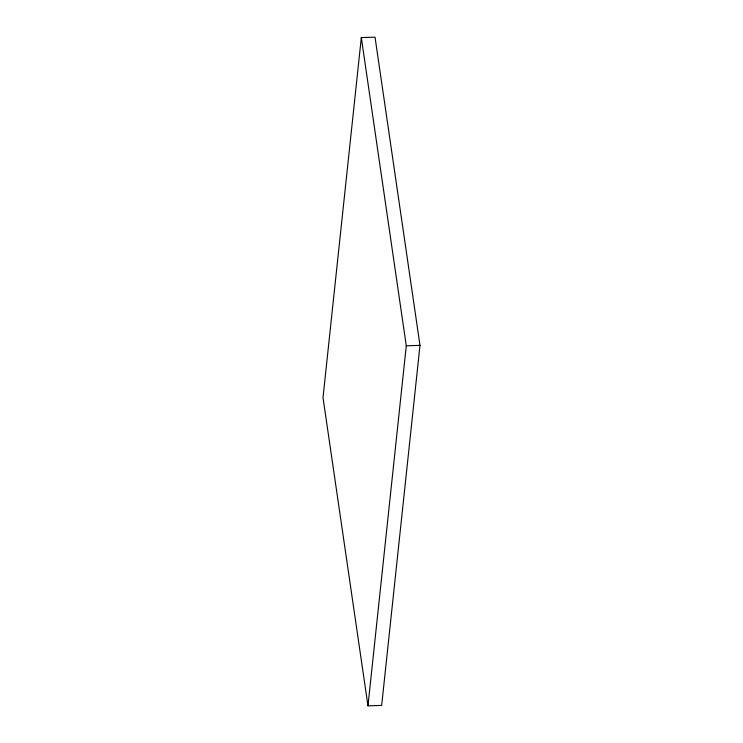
<?xml version="1.0" encoding="UTF-8"?>
<svg xmlns="http://www.w3.org/2000/svg" width="743" height="743" viewBox="0 0 743 743"><rect width="100%" height="100%" fill="white"/><g stroke="black" fill="none" stroke-linecap="round" stroke-linejoin="round"><path stroke-width="1.11" d="M361.321 37.614L323.01 397.644L367.971 705.85L381.679 705.386L419.99 345.356L375.029 37.15L361.321 37.614L406.282 345.811L367.971 705.85M406.282 345.811L419.99 345.356"/></g></svg>
